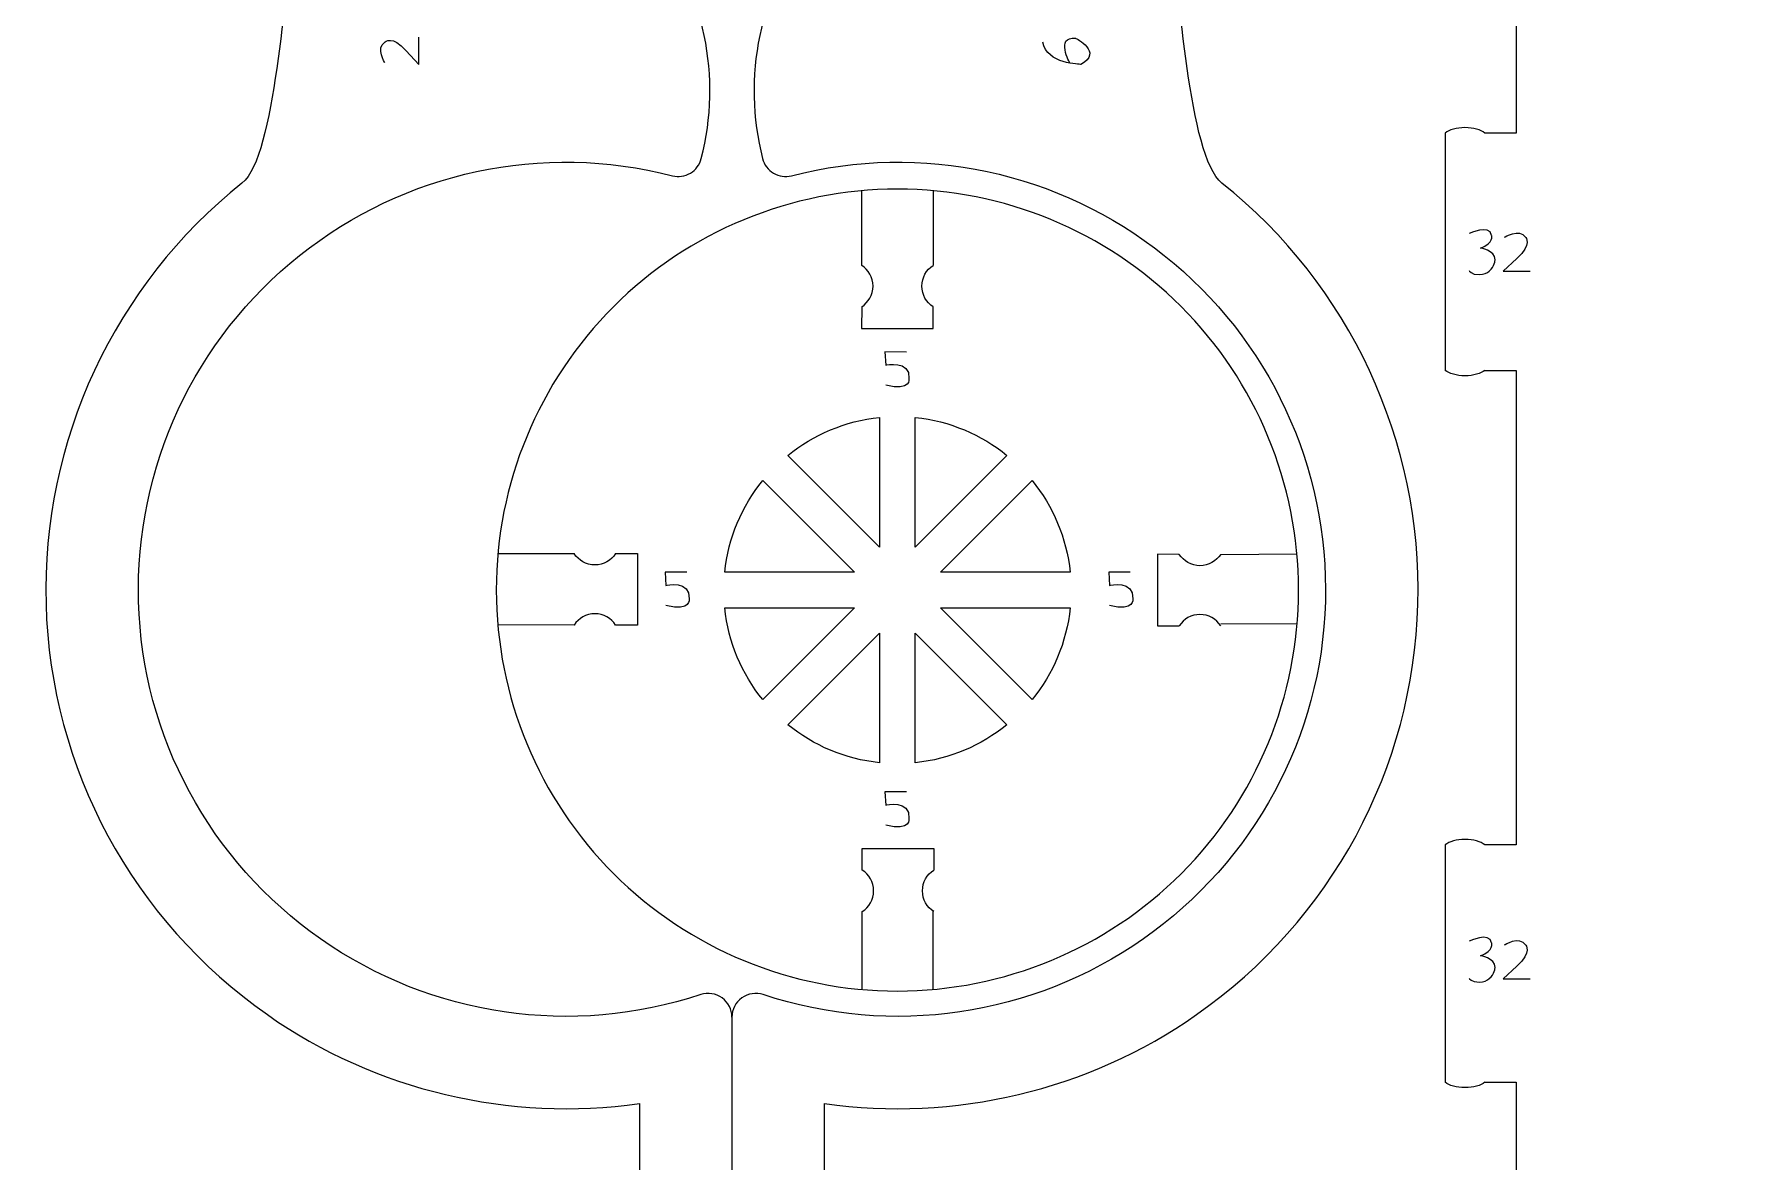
# Model space of a CAD drawing. Header units: centimetres. Extents: x -25 to 25, y -32.5 to 32.5.
# Drawn here: x -6.64 to 0.67, y 15.01 to 19.81 of the extents above; entities that cross this region are included whole.
import ezdxf

# ---------------------------------------------------------------- set-up
doc = ezdxf.new("R2010")
doc.units = ezdxf.units.CM
doc.header["$MEASUREMENT"] = 0
doc.layers.add('Capa 1', color=7, linetype='Continuous')

msp = doc.modelspace()

# ---------------------------------------------------------------- linework, layer by layer
at = {"layer": 'Capa 1', "color": 250, "lineweight": 9}
for points, knots in [([(-3.67631, 15.62713), (-3.67627, 15.65956), (-3.69181, 15.69004), (-3.71809, 15.70905), (-3.71809, 15.70905), (-3.74438, 15.72805), (-3.77843, 15.73318), (-3.80921, 15.72298), (-3.80921, 15.72298), (-4.35554, 15.54184), (-4.95538, 15.62985), (-5.42668, 15.96027), (-5.42668, 15.96027), (-5.89796, 16.2907), (-6.18503, 16.82043), (-6.20099, 17.39581), (-6.20099, 17.39581), (-6.21683, 17.96749), (-5.96301, 18.51337), (-5.51568, 18.8697), (-5.51568, 18.8697), (-5.06835, 19.22603), (-4.48347, 19.35236), (-3.92981, 19.20907), (-3.92981, 19.20907), (-3.90385, 19.20235), (-3.87629, 19.20626), (-3.85321, 19.21989), (-3.85321, 19.21989), (-3.83013, 19.23352), (-3.8134, 19.25591), (-3.80674, 19.28186), (-3.80674, 19.28186), (-3.71757, 19.62912), (-3.79388, 19.99809), (-4.01346, 20.28148), (-4.01346, 20.28148), (-4.23304, 20.56491), (-4.57372, 20.73093), (-4.93222, 20.73131), (-4.93222, 20.73131), (-4.93222, 20.73131), (-4.93222, 20.02418), (-4.93222, 20.02418), (-4.93222, 20.02418), (-4.93222, 20.02418), (-5.23528, 20.02418), (-5.23528, 20.02418), (-5.23528, 20.02418), (-5.23528, 20.02418), (-5.23528, 20.32723), (-5.23528, 20.32723), (-5.23528, 20.32723), (-5.23528, 20.32723), (-5.45594, 20.32723), (-5.45594, 20.32723), (-5.45594, 20.32723), (-5.51475, 20.32041), (-5.52077, 20.30901), (-5.5347, 20.24528), (-5.5347, 20.24528), (-5.58679, 20.00689), (-5.61624, 19.2932), (-5.7611, 19.1778), (-5.7611, 19.1778), (-6.30405, 18.74531), (-6.61397, 18.07877), (-6.59473, 17.38489), (-6.59473, 17.38489), (-6.57532, 16.68482), (-6.22594, 16.03957), (-5.65281, 15.63774), (-5.65281, 15.63774), (-5.19083, 15.31385), (-4.62137, 15.18147), (-4.07021, 15.25903), (-4.07021, 15.25903), (-4.07021, 15.25903), (-4.07021, 9.83949), (-4.07021, 9.83949), (-4.07021, 9.83949), (-4.60056, 9.9149), (-5.14708, 9.79486), (-5.60088, 9.49556), (-5.60088, 9.49556), (-6.16828, 9.12135), (-6.53235, 8.50715), (-6.58828, 7.82977), (-6.58828, 7.82977), (-6.6442, 7.15249), (-6.38523, 6.49025), (-5.88721, 6.02831), (-5.88721, 6.02831), (-5.66725, 5.82902), (-5.4417, 5.7862), (-5.21539, 5.59934), (-5.21539, 5.59934), (-5.07903, 5.48675), (-5.15233, 5.0107), (-5.20203, 4.81113), (-5.20203, 4.81113), (-5.2095, 4.78116), (-5.2479, 4.72009), (-5.13523, 4.72009), (-5.13523, 4.72009), (-5.13523, 4.72009), (-4.88851, 4.72009), (-4.88851, 4.72009), (-4.88851, 4.72009), (-4.88851, 4.72009), (-4.88851, 5.27568), (-4.88851, 5.27568), (-4.88851, 5.27568), (-4.88851, 5.27568), (-4.58545, 5.27568), (-4.58545, 5.27568), (-4.58545, 5.27568), (-4.58545, 5.27568), (-4.58545, 4.72009), (-4.58545, 4.72009), (-4.58545, 4.72009), (-4.58545, 4.72009), (-4.2319, 4.72009), (-4.2319, 4.72009), (-4.2319, 4.72009), (-4.16496, 4.72005), (-4.10074, 4.74658), (-4.05338, 4.79389), (-4.05338, 4.79389), (-4.00601, 4.84119), (-3.9794, 4.90569), (-3.97936, 4.97263), (-3.97936, 4.97263), (-3.97936, 4.97263), (-3.97936, 5.75434), (-3.97936, 5.75434), (-3.97936, 5.75434), (-3.97932, 5.78389), (-3.99226, 5.81198), (-4.01473, 5.83117), (-4.01473, 5.83117), (-4.0372, 5.85037), (-4.06712, 5.85871), (-4.09632, 5.85409), (-4.09632, 5.85409), (-4.64816, 5.76643), (-5.20967, 5.93714), (-5.61934, 6.31711), (-5.61934, 6.31711), (-6.029, 6.6971), (-6.2417, 7.2405), (-6.19571, 7.79736), (-6.19571, 7.79736), (-6.14974, 8.35422), (-5.85046, 8.85909), (-5.38402, 9.16674), (-5.38402, 9.16674), (-4.91758, 9.47436), (-4.33919, 9.55184), (-3.80921, 9.37485), (-3.80921, 9.37485), (-3.77845, 9.36456), (-3.74463, 9.36969), (-3.71829, 9.38863), (-3.71829, 9.38863), (-3.69195, 9.40758), (-3.67635, 9.43826), (-3.67631, 9.47069)], [0, 0, 0, 0, 0.0232558, 0.0232558, 0.0232558, 0.0232558, 0.0465116, 0.0465116, 0.0465116, 0.0465116, 0.0697674, 0.0697674, 0.0697674, 0.0697674, 0.0930233, 0.0930233, 0.0930233, 0.0930233, 0.1162791, 0.1162791, 0.1162791, 0.1162791, 0.1395349, 0.1395349, 0.1395349, 0.1395349, 0.1627907, 0.1627907, 0.1627907, 0.1627907, 0.1860465, 0.1860465, 0.1860465, 0.1860465, 0.2093023, 0.2093023, 0.2093023, 0.2093023, 0.2325581, 0.2325581, 0.2325581, 0.2325581, 0.255814, 0.255814, 0.255814, 0.255814, 0.2790698, 0.2790698, 0.2790698, 0.2790698, 0.3023256, 0.3023256, 0.3023256, 0.3023256, 0.3255814, 0.3255814, 0.3255814, 0.3255814, 0.3488372, 0.3488372, 0.3488372, 0.3488372, 0.372093, 0.372093, 0.372093, 0.372093, 0.3953488, 0.3953488, 0.3953488, 0.3953488, 0.4186047, 0.4186047, 0.4186047, 0.4186047, 0.4418605, 0.4418605, 0.4418605, 0.4418605, 0.4651163, 0.4651163, 0.4651163, 0.4651163, 0.4883721, 0.4883721, 0.4883721, 0.4883721, 0.5116279, 0.5116279, 0.5116279, 0.5116279, 0.5348837, 0.5348837, 0.5348837, 0.5348837, 0.5581395, 0.5581395, 0.5581395, 0.5581395, 0.5813953, 0.5813953, 0.5813953, 0.5813953, 0.6046512, 0.6046512, 0.6046512, 0.6046512, 0.627907, 0.627907, 0.627907, 0.627907, 0.6511628, 0.6511628, 0.6511628, 0.6511628, 0.6744186, 0.6744186, 0.6744186, 0.6744186, 0.6976744, 0.6976744, 0.6976744, 0.6976744, 0.7209302, 0.7209302, 0.7209302, 0.7209302, 0.744186, 0.744186, 0.744186, 0.744186, 0.7674419, 0.7674419, 0.7674419, 0.7674419, 0.7906977, 0.7906977, 0.7906977, 0.7906977, 0.8139535, 0.8139535, 0.8139535, 0.8139535, 0.8372093, 0.8372093, 0.8372093, 0.8372093, 0.8604651, 0.8604651, 0.8604651, 0.8604651, 0.8837209, 0.8837209, 0.8837209, 0.8837209, 0.9069767, 0.9069767, 0.9069767, 0.9069767, 0.9302326, 0.9302326, 0.9302326, 0.9302326, 0.9534884, 0.9534884, 0.9534884, 0.9534884, 1, 1, 1, 1]), ([(-3.67631, 9.47069), (-3.67631, 9.47069), (-3.67631, 15.62713), (-3.67631, 15.62713), (-3.67631, 15.62713), (-3.67635, 15.65956), (-3.66081, 15.69004), (-3.63452, 15.70905), (-3.63452, 15.70905), (-3.60823, 15.72805), (-3.57419, 15.73318), (-3.5434, 15.72298), (-3.5434, 15.72298), (-2.99707, 15.54184), (-2.39723, 15.62985), (-1.92594, 15.96027), (-1.92594, 15.96027), (-1.45465, 16.2907), (-1.16759, 16.82043), (-1.15163, 17.39581), (-1.15163, 17.39581), (-1.13579, 17.96749), (-1.38961, 18.51337), (-1.83694, 18.8697), (-1.83694, 18.8697), (-2.28427, 19.22603), (-2.86915, 19.35236), (-3.42281, 19.20907), (-3.42281, 19.20907), (-3.44877, 19.20235), (-3.47633, 19.20626), (-3.49941, 19.21989), (-3.49941, 19.21989), (-3.52249, 19.23352), (-3.53922, 19.25591), (-3.54588, 19.28186), (-3.54588, 19.28186), (-3.63505, 19.62912), (-3.55873, 19.99809), (-3.33916, 20.28148), (-3.33916, 20.28148), (-3.11958, 20.56491), (-2.77889, 20.73093), (-2.42039, 20.73131), (-2.42039, 20.73131), (-2.42039, 20.73131), (-2.42039, 20.02418), (-2.42039, 20.02418), (-2.42039, 20.02418), (-2.42039, 20.02418), (-2.11733, 20.02418), (-2.11733, 20.02418), (-2.11733, 20.02418), (-2.11733, 20.02418), (-2.11733, 20.32723), (-2.11733, 20.32723), (-2.11733, 20.32723), (-2.11733, 20.32723), (-1.89668, 20.32723), (-1.89668, 20.32723), (-1.89668, 20.32723), (-1.83787, 20.32041), (-1.83185, 20.30901), (-1.81792, 20.24528), (-1.81792, 20.24528), (-1.76582, 20.00689), (-1.73638, 19.2932), (-1.59152, 19.1778), (-1.59152, 19.1778), (-1.04857, 18.74531), (-0.73864, 18.07877), (-0.75788, 17.38489), (-0.75788, 17.38489), (-0.7773, 16.68482), (-1.12668, 16.03957), (-1.69981, 15.63774), (-1.69981, 15.63774), (-2.16178, 15.31385), (-2.73125, 15.18147), (-3.28241, 15.25903), (-3.28241, 15.25903), (-3.28241, 15.25903), (-3.28241, 9.83949), (-3.28241, 9.83949), (-3.28241, 9.83949), (-2.75206, 9.9149), (-2.20554, 9.79486), (-1.75173, 9.49556), (-1.75173, 9.49556), (-1.18434, 9.12135), (-0.82027, 8.50715), (-0.76434, 7.82977), (-0.76434, 7.82977), (-0.70841, 7.15249), (-0.96739, 6.49025), (-1.46541, 6.02831), (-1.46541, 6.02831), (-1.68537, 5.82902), (-1.91092, 5.7862), (-2.13723, 5.59934), (-2.13723, 5.59934), (-2.27359, 5.48675), (-2.20028, 5.0107), (-2.15058, 4.81113), (-2.15058, 4.81113), (-2.14312, 4.78116), (-2.10472, 4.72009), (-2.21738, 4.72009), (-2.21738, 4.72009), (-2.21738, 4.72009), (-2.46411, 4.72009), (-2.46411, 4.72009), (-2.46411, 4.72009), (-2.46411, 4.72009), (-2.46411, 5.27568), (-2.46411, 5.27568), (-2.46411, 5.27568), (-2.46411, 5.27568), (-2.76717, 5.27568), (-2.76717, 5.27568), (-2.76717, 5.27568), (-2.76717, 5.27568), (-2.76717, 4.72009), (-2.76717, 4.72009), (-2.76717, 4.72009), (-2.76717, 4.72009), (-3.12072, 4.72009), (-3.12072, 4.72009), (-3.12072, 4.72009), (-3.18766, 4.72005), (-3.25188, 4.74658), (-3.29924, 4.79389), (-3.29924, 4.79389), (-3.3466, 4.84119), (-3.37322, 4.90569), (-3.37326, 4.97263), (-3.37326, 4.97263), (-3.37326, 4.97263), (-3.37326, 5.75434), (-3.37326, 5.75434), (-3.37326, 5.75434), (-3.3733, 5.78389), (-3.36036, 5.81198), (-3.33789, 5.83117), (-3.33789, 5.83117), (-3.31542, 5.85037), (-3.2855, 5.85871), (-3.2563, 5.85409), (-3.2563, 5.85409), (-2.70446, 5.76643), (-2.14295, 5.93714), (-1.73328, 6.31711), (-1.73328, 6.31711), (-1.32361, 6.6971), (-1.11092, 7.2405), (-1.1569, 7.79736), (-1.1569, 7.79736), (-1.20288, 8.35422), (-1.50215, 8.85909), (-1.9686, 9.16674), (-1.9686, 9.16674), (-2.43504, 9.47436), (-3.01343, 9.55184), (-3.5434, 9.37485), (-3.5434, 9.37485), (-3.57417, 9.36456), (-3.60799, 9.36969), (-3.63432, 9.38863), (-3.63432, 9.38863), (-3.66066, 9.40758), (-3.67627, 9.43826), (-3.67631, 9.47069)], [0, 0, 0, 0, 0.0227273, 0.0227273, 0.0227273, 0.0227273, 0.0454545, 0.0454545, 0.0454545, 0.0454545, 0.0681818, 0.0681818, 0.0681818, 0.0681818, 0.0909091, 0.0909091, 0.0909091, 0.0909091, 0.1136364, 0.1136364, 0.1136364, 0.1136364, 0.1363636, 0.1363636, 0.1363636, 0.1363636, 0.1590909, 0.1590909, 0.1590909, 0.1590909, 0.1818182, 0.1818182, 0.1818182, 0.1818182, 0.2045455, 0.2045455, 0.2045455, 0.2045455, 0.2272727, 0.2272727, 0.2272727, 0.2272727, 0.25, 0.25, 0.25, 0.25, 0.2727273, 0.2727273, 0.2727273, 0.2727273, 0.2954545, 0.2954545, 0.2954545, 0.2954545, 0.3181818, 0.3181818, 0.3181818, 0.3181818, 0.3409091, 0.3409091, 0.3409091, 0.3409091, 0.3636364, 0.3636364, 0.3636364, 0.3636364, 0.3863636, 0.3863636, 0.3863636, 0.3863636, 0.4090909, 0.4090909, 0.4090909, 0.4090909, 0.4318182, 0.4318182, 0.4318182, 0.4318182, 0.4545455, 0.4545455, 0.4545455, 0.4545455, 0.4772727, 0.4772727, 0.4772727, 0.4772727, 0.5, 0.5, 0.5, 0.5, 0.5227273, 0.5227273, 0.5227273, 0.5227273, 0.5454545, 0.5454545, 0.5454545, 0.5454545, 0.5681818, 0.5681818, 0.5681818, 0.5681818, 0.5909091, 0.5909091, 0.5909091, 0.5909091, 0.6136364, 0.6136364, 0.6136364, 0.6136364, 0.6363636, 0.6363636, 0.6363636, 0.6363636, 0.6590909, 0.6590909, 0.6590909, 0.6590909, 0.6818182, 0.6818182, 0.6818182, 0.6818182, 0.7045455, 0.7045455, 0.7045455, 0.7045455, 0.7272727, 0.7272727, 0.7272727, 0.7272727, 0.75, 0.75, 0.75, 0.75, 0.7727273, 0.7727273, 0.7727273, 0.7727273, 0.7954545, 0.7954545, 0.7954545, 0.7954545, 0.8181818, 0.8181818, 0.8181818, 0.8181818, 0.8409091, 0.8409091, 0.8409091, 0.8409091, 0.8636364, 0.8636364, 0.8636364, 0.8636364, 0.8863636, 0.8863636, 0.8863636, 0.8863636, 0.9090909, 0.9090909, 0.9090909, 0.9090909, 0.9318182, 0.9318182, 0.9318182, 0.9318182, 0.9545455, 0.9545455, 0.9545455, 0.9545455, 1, 1, 1, 1]), ([(-2.97238, 15.73831), (-3.42476, 15.738), (-3.85874, 15.91744), (-4.17879, 16.23711), (-4.17879, 16.23711), (-4.49889, 16.55679), (-4.67887, 16.9927), (-4.67917, 17.44508), (-4.67917, 17.44508), (-4.67943, 17.89745), (-4.50002, 18.33142), (-4.18033, 18.65151), (-4.18033, 18.65151), (-3.86065, 18.9716), (-3.42476, 19.15157), (-2.97238, 19.15184), (-2.97238, 19.15184), (-2.51999, 19.15215), (-2.08601, 18.97271), (-1.76595, 18.65303), (-1.76595, 18.65303), (-1.44587, 18.33335), (-1.26588, 17.89745), (-1.26558, 17.44508), (-1.26558, 17.44508), (-1.26533, 16.9927), (-1.44475, 16.55873), (-1.76443, 16.23864), (-1.76443, 16.23864), (-2.08408, 15.91857), (-2.51999, 15.73858), (-2.97238, 15.73831)], [0, 0, 0, 0, 0.1111111, 0.1111111, 0.1111111, 0.1111111, 0.2222222, 0.2222222, 0.2222222, 0.2222222, 0.3333333, 0.3333333, 0.3333333, 0.3333333, 0.4444444, 0.4444444, 0.4444444, 0.4444444, 0.5555556, 0.5555556, 0.5555556, 0.5555556, 0.6666667, 0.6666667, 0.6666667, 0.6666667, 0.7777778, 0.7777778, 0.7777778, 0.7777778, 1, 1, 1, 1]), ([(-3.12443, 18.65088), (-3.09544, 18.6695), (-3.07623, 18.70202), (-3.07623, 18.73902), (-3.07623, 18.73902), (-3.07623, 18.77601), (-3.09544, 18.80853), (-3.12443, 18.82714)], [0, 0, 0, 0, 0.3333333, 0.3333333, 0.3333333, 0.3333333, 1, 1, 1, 1]), ([(-2.82007, 18.65088), (-2.84906, 18.6695), (-2.86827, 18.70202), (-2.86827, 18.73902), (-2.86827, 18.73902), (-2.86827, 18.77601), (-2.84906, 18.80853), (-2.82007, 18.82714)], [0, 0, 0, 0, 0.3333333, 0.3333333, 0.3333333, 0.3333333, 1, 1, 1, 1]), ([(-3.12443, 18.65087), (-3.12443, 18.65087), (-3.12454, 18.55836), (-3.12454, 18.55836), (-3.12454, 18.55836), (-3.12454, 18.55836), (-2.82007, 18.55836), (-2.82007, 18.55836), (-2.82007, 18.55836), (-2.82007, 18.55836), (-2.82007, 18.65089), (-2.82007, 18.65089)], [0, 0, 0, 0, 0.25, 0.25, 0.25, 0.25, 0.5, 0.5, 0.5, 0.5, 1, 1, 1, 1]), ([(-3.04813, 18.17986), (-3.19529, 18.16487), (-3.32966, 18.10669), (-3.43837, 18.0182), (-3.43837, 18.0182), (-3.43837, 18.0182), (-3.04813, 17.62796), (-3.04813, 17.62796), (-3.04813, 17.62796), (-3.04813, 17.62796), (-3.04813, 18.17986), (-3.04813, 18.17986)], [0, 0, 0, 0, 0.25, 0.25, 0.25, 0.25, 0.5, 0.5, 0.5, 0.5, 1, 1, 1, 1]), ([(-2.50639, 18.0182), (-2.6151, 18.10669), (-2.74947, 18.16487), (-2.89663, 18.17986), (-2.89663, 18.17986), (-2.89663, 18.17986), (-2.89663, 17.62796), (-2.89663, 17.62796), (-2.89663, 17.62796), (-2.89663, 17.62796), (-2.50639, 18.0182), (-2.50639, 18.0182)], [0, 0, 0, 0, 0.25, 0.25, 0.25, 0.25, 0.5, 0.5, 0.5, 0.5, 1, 1, 1, 1]), ([(-3.5455, 17.91107), (-3.63401, 17.80236), (-3.69221, 17.668), (-3.70721, 17.52084), (-3.70721, 17.52084), (-3.70721, 17.52084), (-3.15528, 17.52084), (-3.15528, 17.52084), (-3.15528, 17.52084), (-3.15528, 17.52084), (-3.5455, 17.91107), (-3.5455, 17.91107)], [0, 0, 0, 0, 0.25, 0.25, 0.25, 0.25, 0.5, 0.5, 0.5, 0.5, 1, 1, 1, 1]), ([(-2.23754, 17.52084), (-2.25253, 17.66801), (-2.31074, 17.80237), (-2.39926, 17.91108), (-2.39926, 17.91108), (-2.39926, 17.91108), (-2.78949, 17.52084), (-2.78949, 17.52084), (-2.78949, 17.52084), (-2.78949, 17.52084), (-2.23754, 17.52084), (-2.23754, 17.52084)], [0, 0, 0, 0, 0.25, 0.25, 0.25, 0.25, 0.5, 0.5, 0.5, 0.5, 1, 1, 1, 1]), ([(-4.17138, 17.60047), (-4.19, 17.57149), (-4.22252, 17.55228), (-4.25951, 17.55228), (-4.25951, 17.55228), (-4.29651, 17.55228), (-4.32903, 17.57149), (-4.34764, 17.60047)], [0, 0, 0, 0, 0.3333333, 0.3333333, 0.3333333, 0.3333333, 1, 1, 1, 1]), ([(-4.17138, 17.60047), (-4.17138, 17.60047), (-4.07887, 17.60058), (-4.07887, 17.60058), (-4.07887, 17.60058), (-4.07887, 17.60058), (-4.07887, 17.29612), (-4.07887, 17.29612), (-4.07887, 17.29612), (-4.07887, 17.29612), (-4.1714, 17.29612), (-4.1714, 17.29612)], [0, 0, 0, 0, 0.25, 0.25, 0.25, 0.25, 0.5, 0.5, 0.5, 0.5, 1, 1, 1, 1]), ([(-1.7733, 17.59724), (-1.7733, 17.59724), (-1.86581, 17.59735), (-1.86581, 17.59735), (-1.86581, 17.59735), (-1.86581, 17.59735), (-1.86581, 17.29289), (-1.86581, 17.29289), (-1.86581, 17.29289), (-1.86581, 17.29289), (-1.77328, 17.29289), (-1.77328, 17.29289)], [0, 0, 0, 0, 0.25, 0.25, 0.25, 0.25, 0.5, 0.5, 0.5, 0.5, 1, 1, 1, 1]), ([(-1.59704, 17.59724), (-1.61566, 17.56825), (-1.64818, 17.54904), (-1.68518, 17.54904), (-1.68518, 17.54904), (-1.72217, 17.54904), (-1.75469, 17.56825), (-1.7733, 17.59724)], [0, 0, 0, 0, 0.3333333, 0.3333333, 0.3333333, 0.3333333, 1, 1, 1, 1]), ([(-4.17138, 17.29612), (-4.19, 17.32511), (-4.22252, 17.34432), (-4.25951, 17.34432), (-4.25951, 17.34432), (-4.29651, 17.34432), (-4.32903, 17.32511), (-4.34764, 17.29612)], [0, 0, 0, 0, 0.3333333, 0.3333333, 0.3333333, 0.3333333, 1, 1, 1, 1]), ([(-3.70722, 17.36934), (-3.69224, 17.22216), (-3.63403, 17.08778), (-3.54551, 16.97907), (-3.54551, 16.97907), (-3.54551, 16.97907), (-3.15524, 17.36934), (-3.15524, 17.36934), (-3.15524, 17.36934), (-3.15524, 17.36934), (-3.70722, 17.36934), (-3.70722, 17.36934)], [0, 0, 0, 0, 0.25, 0.25, 0.25, 0.25, 0.5, 0.5, 0.5, 0.5, 1, 1, 1, 1]), ([(-2.39924, 16.97906), (-2.31073, 17.08778), (-2.25252, 17.22217), (-2.23754, 17.36934), (-2.23754, 17.36934), (-2.23754, 17.36934), (-2.78953, 17.36934), (-2.78953, 17.36934), (-2.78953, 17.36934), (-2.78953, 17.36934), (-2.39924, 16.97906), (-2.39924, 16.97906)], [0, 0, 0, 0, 0.25, 0.25, 0.25, 0.25, 0.5, 0.5, 0.5, 0.5, 1, 1, 1, 1]), ([(-1.59704, 17.29289), (-1.61566, 17.32187), (-1.64818, 17.34108), (-1.68518, 17.34108), (-1.68518, 17.34108), (-1.72217, 17.34108), (-1.75469, 17.32187), (-1.7733, 17.29289)], [0, 0, 0, 0, 0.3333333, 0.3333333, 0.3333333, 0.3333333, 1, 1, 1, 1]), ([(-3.43838, 16.87195), (-3.32967, 16.78346), (-3.19529, 16.72527), (-3.04813, 16.71028), (-3.04813, 16.71028), (-3.04813, 16.71028), (-3.04813, 17.26219), (-3.04813, 17.26219), (-3.04813, 17.26219), (-3.04813, 17.26219), (-3.43838, 16.87195), (-3.43838, 16.87195)], [0, 0, 0, 0, 0.25, 0.25, 0.25, 0.25, 0.5, 0.5, 0.5, 0.5, 1, 1, 1, 1]), ([(-2.89663, 16.71028), (-2.74946, 16.72526), (-2.61509, 16.78345), (-2.50638, 16.87194), (-2.50638, 16.87194), (-2.50638, 16.87194), (-2.89663, 17.26219), (-2.89663, 17.26219), (-2.89663, 17.26219), (-2.89663, 17.26219), (-2.89663, 16.71028), (-2.89663, 16.71028)], [0, 0, 0, 0, 0.25, 0.25, 0.25, 0.25, 0.5, 0.5, 0.5, 0.5, 1, 1, 1, 1]), ([(-3.12186, 16.25305), (-3.12186, 16.25305), (-3.12197, 16.34557), (-3.12197, 16.34557), (-3.12197, 16.34557), (-3.12197, 16.34557), (-2.81751, 16.34557), (-2.81751, 16.34557), (-2.81751, 16.34557), (-2.81751, 16.34557), (-2.81751, 16.25303), (-2.81751, 16.25303)], [0, 0, 0, 0, 0.25, 0.25, 0.25, 0.25, 0.5, 0.5, 0.5, 0.5, 1, 1, 1, 1]), ([(-3.12186, 16.07678), (-3.09287, 16.09539), (-3.07366, 16.12791), (-3.07366, 16.16491), (-3.07366, 16.16491), (-3.07366, 16.20191), (-3.09287, 16.23443), (-3.12186, 16.25303)], [0, 0, 0, 0, 0.3333333, 0.3333333, 0.3333333, 0.3333333, 1, 1, 1, 1]), ([(-2.81751, 16.07678), (-2.84649, 16.09539), (-2.8657, 16.12791), (-2.8657, 16.16491), (-2.8657, 16.16491), (-2.8657, 16.20191), (-2.84649, 16.23443), (-2.81751, 16.25303)], [0, 0, 0, 0, 0.3333333, 0.3333333, 0.3333333, 0.3333333, 1, 1, 1, 1])]:
    msp.add_open_spline(points, degree=3, knots=knots, dxfattribs=at)
at = {"layer": 'Capa 1', "color": 250, "lineweight": 20}
for points, knots in [([(0.67038, 20.56118), (0.67038, 20.56118), (0.67038, 20.42831), (0.67038, 20.42831), (0.67038, 20.42831), (0.67038, 20.42831), (-0.33962, 20.42831), (-0.33962, 20.42831), (-0.33962, 20.42831), (-0.33962, 20.42831), (-0.33962, 19.3904), (-0.33962, 19.3904), (-0.33962, 19.3904), (-0.33962, 19.3904), (-0.4725, 19.3904), (-0.4725, 19.3904)], [0, 0, 0, 0, 0.2, 0.2, 0.2, 0.2, 0.4, 0.4, 0.4, 0.4, 0.6, 0.6, 0.6, 0.6, 1, 1, 1, 1]), ([(-0.4725, 19.3904), (-0.49046, 19.40439), (-0.52185, 19.41366), (-0.55756, 19.41366), (-0.55756, 19.41366), (-0.59327, 19.41366), (-0.62466, 19.40439), (-0.64262, 19.3904)], [0, 0, 0, 0, 0.3333333, 0.3333333, 0.3333333, 0.3333333, 1, 1, 1, 1]), ([(-0.4725, 18.3804), (-0.49046, 18.36641), (-0.52185, 18.35714), (-0.55756, 18.35714), (-0.55756, 18.35714), (-0.59327, 18.35714), (-0.62466, 18.36641), (-0.64262, 18.3804)], [0, 0, 0, 0, 0.3333333, 0.3333333, 0.3333333, 0.3333333, 1, 1, 1, 1]), ([(-0.4725, 18.3804), (-0.4725, 18.3804), (-0.33962, 18.3804), (-0.33962, 18.3804), (-0.33962, 18.3804), (-0.33962, 18.3804), (-0.33962, 16.3604), (-0.33962, 16.3604), (-0.33962, 16.3604), (-0.33962, 16.3604), (-0.4725, 16.3604), (-0.4725, 16.3604)], [0, 0, 0, 0, 0.25, 0.25, 0.25, 0.25, 0.5, 0.5, 0.5, 0.5, 1, 1, 1, 1]), ([(-0.4725, 16.3604), (-0.49046, 16.37439), (-0.52185, 16.38366), (-0.55756, 16.38366), (-0.55756, 16.38366), (-0.59327, 16.38366), (-0.62466, 16.37439), (-0.64262, 16.3604)], [0, 0, 0, 0, 0.3333333, 0.3333333, 0.3333333, 0.3333333, 1, 1, 1, 1]), ([(-0.4725, 15.3504), (-0.49046, 15.33641), (-0.52185, 15.32714), (-0.55756, 15.32714), (-0.55756, 15.32714), (-0.59327, 15.32714), (-0.62466, 15.33641), (-0.64262, 15.3504)], [0, 0, 0, 0, 0.3333333, 0.3333333, 0.3333333, 0.3333333, 1, 1, 1, 1]), ([(-0.4725, 15.3504), (-0.4725, 15.3504), (-0.33962, 15.3504), (-0.33962, 15.3504), (-0.33962, 15.3504), (-0.33962, 15.3504), (-0.33962, 14.5424), (-0.33962, 14.5424), (-0.33962, 14.5424), (-0.33962, 14.5424), (0.39815, 14.5424), (0.39815, 14.5424), (0.39815, 14.5424), (0.49222, 14.5424), (0.56918, 14.46544), (0.56918, 14.37136), (0.56918, 14.37136), (0.56918, 14.37136), (0.56918, 11.27943), (0.56918, 11.27943), (0.56918, 11.27943), (0.56918, 11.18535), (0.49222, 11.1084), (0.39815, 11.1084), (0.39815, 11.1084), (0.39815, 11.1084), (-0.33962, 11.1084), (-0.33962, 11.1084), (-0.33962, 11.1084), (-0.33962, 11.1084), (-0.33962, 10.3004), (-0.33962, 10.3004), (-0.33962, 10.3004), (-0.33962, 10.3004), (-0.4725, 10.3004), (-0.4725, 10.3004)], [0, 0, 0, 0, 0.1, 0.1, 0.1, 0.1, 0.2, 0.2, 0.2, 0.2, 0.3, 0.3, 0.3, 0.3, 0.4, 0.4, 0.4, 0.4, 0.5, 0.5, 0.5, 0.5, 0.6, 0.6, 0.6, 0.6, 0.7, 0.7, 0.7, 0.7, 0.8, 0.8, 0.8, 0.8, 1, 1, 1, 1])]:
    msp.add_open_spline(points, degree=3, knots=knots, dxfattribs=at)
at = {"layer": 'Capa 1', "color": 22, "lineweight": 5}
for points, knots in [([(-5.15263, 19.68918), (-5.15263, 19.68918), (-5.19344, 19.75101), (-5.15263, 19.77817), (-5.15263, 19.77817), (-5.15263, 19.77817), (-5.12173, 19.80909), (-5.06239, 19.7411)], [0, 0, 0, 0, 0.3333333, 0.3333333, 0.3333333, 0.3333333, 1, 1, 1, 1]), ([(-5.06239, 19.7411), (-5.06239, 19.7411), (-5.00801, 19.68302), (-5.00801, 19.68302), (-5.00801, 19.68302), (-5.00801, 19.68302), (-5.00801, 19.79834), (-5.00801, 19.79834)], [0, 0, 0, 0, 0.3333333, 0.3333333, 0.3333333, 0.3333333, 1, 1, 1, 1]), ([(-2.23792, 19.6879), (-2.23792, 19.6879), (-2.30271, 19.80257), (-2.21425, 19.79435), (-2.21425, 19.79435), (-2.21425, 19.79435), (-2.09462, 19.73467), (-2.19233, 19.68302), (-2.19233, 19.68302), (-2.19233, 19.68302), (-2.33746, 19.68349), (-2.35371, 19.77809)], [0, 0, 0, 0, 0.25, 0.25, 0.25, 0.25, 0.5, 0.5, 0.5, 0.5, 1, 1, 1, 1]), ([(-0.53951, 18.80546), (-0.53951, 18.80546), (-0.53228, 18.78698), (-0.49623, 18.78818), (-0.49623, 18.78818), (-0.47752, 18.7888), (-0.46412, 18.79549), (-0.4544, 18.80314), (-0.4544, 18.80314), (-0.4307, 18.82184), (-0.42948, 18.85088), (-0.42948, 18.85088), (-0.42948, 18.85088), (-0.4307, 18.89259), (-0.49192, 18.90063), (-0.49192, 18.90063), (-0.49192, 18.90063), (-0.43196, 18.92292), (-0.44433, 18.95505), (-0.44433, 18.95505), (-0.44433, 18.95505), (-0.45297, 19.00448), (-0.53951, 18.96249), (-0.53951, 18.96249)], [0, 0, 0, 0, 0.1428571, 0.1428571, 0.1428571, 0.1428571, 0.2857143, 0.2857143, 0.2857143, 0.2857143, 0.4285714, 0.4285714, 0.4285714, 0.4285714, 0.5714286, 0.5714286, 0.5714286, 0.5714286, 0.7142857, 0.7142857, 0.7142857, 0.7142857, 1, 1, 1, 1]), ([(-0.38921, 18.94686), (-0.38921, 18.94686), (-0.32738, 18.98767), (-0.30022, 18.94686), (-0.30022, 18.94686), (-0.30022, 18.94686), (-0.2693, 18.91596), (-0.33729, 18.85662)], [0, 0, 0, 0, 0.3333333, 0.3333333, 0.3333333, 0.3333333, 1, 1, 1, 1]), ([(-0.33729, 18.85662), (-0.33729, 18.85662), (-0.39537, 18.80224), (-0.39537, 18.80224), (-0.39537, 18.80224), (-0.39537, 18.80224), (-0.28005, 18.80224), (-0.28005, 18.80224)], [0, 0, 0, 0, 0.3333333, 0.3333333, 0.3333333, 0.3333333, 1, 1, 1, 1]), ([(-2.9341, 18.45853), (-2.9341, 18.45853), (-3.02557, 18.45908), (-3.02557, 18.45908), (-3.02557, 18.45908), (-3.02557, 18.45908), (-3.02228, 18.4027), (-3.02228, 18.4027)], [0, 0, 0, 0, 0.3333333, 0.3333333, 0.3333333, 0.3333333, 1, 1, 1, 1]), ([(-3.02228, 18.4027), (-3.02228, 18.4027), (-2.91719, 18.42676), (-2.92337, 18.34553), (-2.92337, 18.34553), (-2.92337, 18.34553), (-2.91226, 18.28984), (-3.02228, 18.31705)], [0, 0, 0, 0, 0.3333333, 0.3333333, 0.3333333, 0.3333333, 1, 1, 1, 1]), ([(-3.86897, 17.52078), (-3.86897, 17.52078), (-3.96044, 17.52133), (-3.96044, 17.52133), (-3.96044, 17.52133), (-3.96044, 17.52133), (-3.95715, 17.46495), (-3.95715, 17.46495)], [0, 0, 0, 0, 0.3333333, 0.3333333, 0.3333333, 0.3333333, 1, 1, 1, 1]), ([(-3.95715, 17.46495), (-3.95715, 17.46495), (-3.85206, 17.48901), (-3.85824, 17.40778), (-3.85824, 17.40778), (-3.85824, 17.40778), (-3.84713, 17.35209), (-3.95715, 17.3793)], [0, 0, 0, 0, 0.3333333, 0.3333333, 0.3333333, 0.3333333, 1, 1, 1, 1]), ([(-1.9816, 17.52078), (-1.9816, 17.52078), (-2.07307, 17.52133), (-2.07307, 17.52133), (-2.07307, 17.52133), (-2.07307, 17.52133), (-2.06978, 17.46495), (-2.06978, 17.46495)], [0, 0, 0, 0, 0.3333333, 0.3333333, 0.3333333, 0.3333333, 1, 1, 1, 1]), ([(-2.06978, 17.46495), (-2.06978, 17.46495), (-1.96469, 17.48901), (-1.97087, 17.40778), (-1.97087, 17.40778), (-1.97087, 17.40778), (-1.95976, 17.35209), (-2.06978, 17.3793)], [0, 0, 0, 0, 0.3333333, 0.3333333, 0.3333333, 0.3333333, 1, 1, 1, 1]), ([(-2.9341, 16.58591), (-2.9341, 16.58591), (-3.02557, 16.58646), (-3.02557, 16.58646), (-3.02557, 16.58646), (-3.02557, 16.58646), (-3.02228, 16.53008), (-3.02228, 16.53008)], [0, 0, 0, 0, 0.3333333, 0.3333333, 0.3333333, 0.3333333, 1, 1, 1, 1]), ([(-3.02228, 16.53008), (-3.02228, 16.53008), (-2.91719, 16.55414), (-2.92337, 16.47291), (-2.92337, 16.47291), (-2.92337, 16.47291), (-2.91226, 16.41722), (-3.02228, 16.44443)], [0, 0, 0, 0, 0.3333333, 0.3333333, 0.3333333, 0.3333333, 1, 1, 1, 1]), ([(-0.53951, 15.79343), (-0.53951, 15.79343), (-0.53228, 15.77495), (-0.49623, 15.77615), (-0.49623, 15.77615), (-0.47752, 15.77677), (-0.46412, 15.78346), (-0.4544, 15.79111), (-0.4544, 15.79111), (-0.4307, 15.80981), (-0.42948, 15.83885), (-0.42948, 15.83885), (-0.42948, 15.83885), (-0.4307, 15.88056), (-0.49192, 15.8886), (-0.49192, 15.8886), (-0.49192, 15.8886), (-0.43196, 15.91089), (-0.44433, 15.94302), (-0.44433, 15.94302), (-0.44433, 15.94302), (-0.45297, 15.99245), (-0.53951, 15.95046), (-0.53951, 15.95046)], [0, 0, 0, 0, 0.1428571, 0.1428571, 0.1428571, 0.1428571, 0.2857143, 0.2857143, 0.2857143, 0.2857143, 0.4285714, 0.4285714, 0.4285714, 0.4285714, 0.5714286, 0.5714286, 0.5714286, 0.5714286, 0.7142857, 0.7142857, 0.7142857, 0.7142857, 1, 1, 1, 1]), ([(-0.38921, 15.93483), (-0.38921, 15.93483), (-0.32738, 15.97564), (-0.30022, 15.93483), (-0.30022, 15.93483), (-0.30022, 15.93483), (-0.2693, 15.90393), (-0.33729, 15.84459)], [0, 0, 0, 0, 0.3333333, 0.3333333, 0.3333333, 0.3333333, 1, 1, 1, 1]), ([(-0.33729, 15.84459), (-0.33729, 15.84459), (-0.39537, 15.79021), (-0.39537, 15.79021), (-0.39537, 15.79021), (-0.39537, 15.79021), (-0.28005, 15.79021), (-0.28005, 15.79021)], [0, 0, 0, 0, 0.3333333, 0.3333333, 0.3333333, 0.3333333, 1, 1, 1, 1])]:
    msp.add_open_spline(points, degree=3, knots=knots, dxfattribs=at)
at = {"layer": 'Capa 1', "color": 250, "lineweight": 20}
for points in [[(-0.64262, 19.3904), (-0.64262, 19.3904), (-0.64262, 18.3804), (-0.64262, 18.3804)], [(-0.64262, 16.3604), (-0.64262, 16.3604), (-0.64262, 15.3504), (-0.64262, 15.3504)]]:
    msp.add_open_spline(points, degree=3, dxfattribs=at)
at = {"layer": 'Capa 1', "color": 250, "lineweight": 9}
for points in [[(-3.12443, 18.82714), (-3.12443, 18.82714), (-3.12426, 19.14499), (-3.12426, 19.14499)], [(-2.82031, 19.14516), (-2.82031, 19.14516), (-2.82007, 18.82714), (-2.82007, 18.82714)], [(-4.67211, 17.60141), (-4.67211, 17.60141), (-4.34764, 17.60047), (-4.34764, 17.60047)], [(-1.59704, 17.59724), (-1.59704, 17.59724), (-1.27262, 17.59884), (-1.27262, 17.59884)], [(-4.34764, 17.29612), (-4.34764, 17.29612), (-4.67266, 17.29747), (-4.67266, 17.29747)], [(-1.27162, 17.3007), (-1.27162, 17.3007), (-1.59625, 17.30078), (-1.59625, 17.30078)], [(-3.12251, 15.74482), (-3.12251, 15.74482), (-3.12186, 16.07678), (-3.12186, 16.07678)], [(-2.82115, 16.07922), (-2.82115, 16.07922), (-2.82106, 15.74511), (-2.82106, 15.74511)]]:
    msp.add_open_spline(points, degree=3, dxfattribs=at)

doc.saveas('drawing.dxf')
